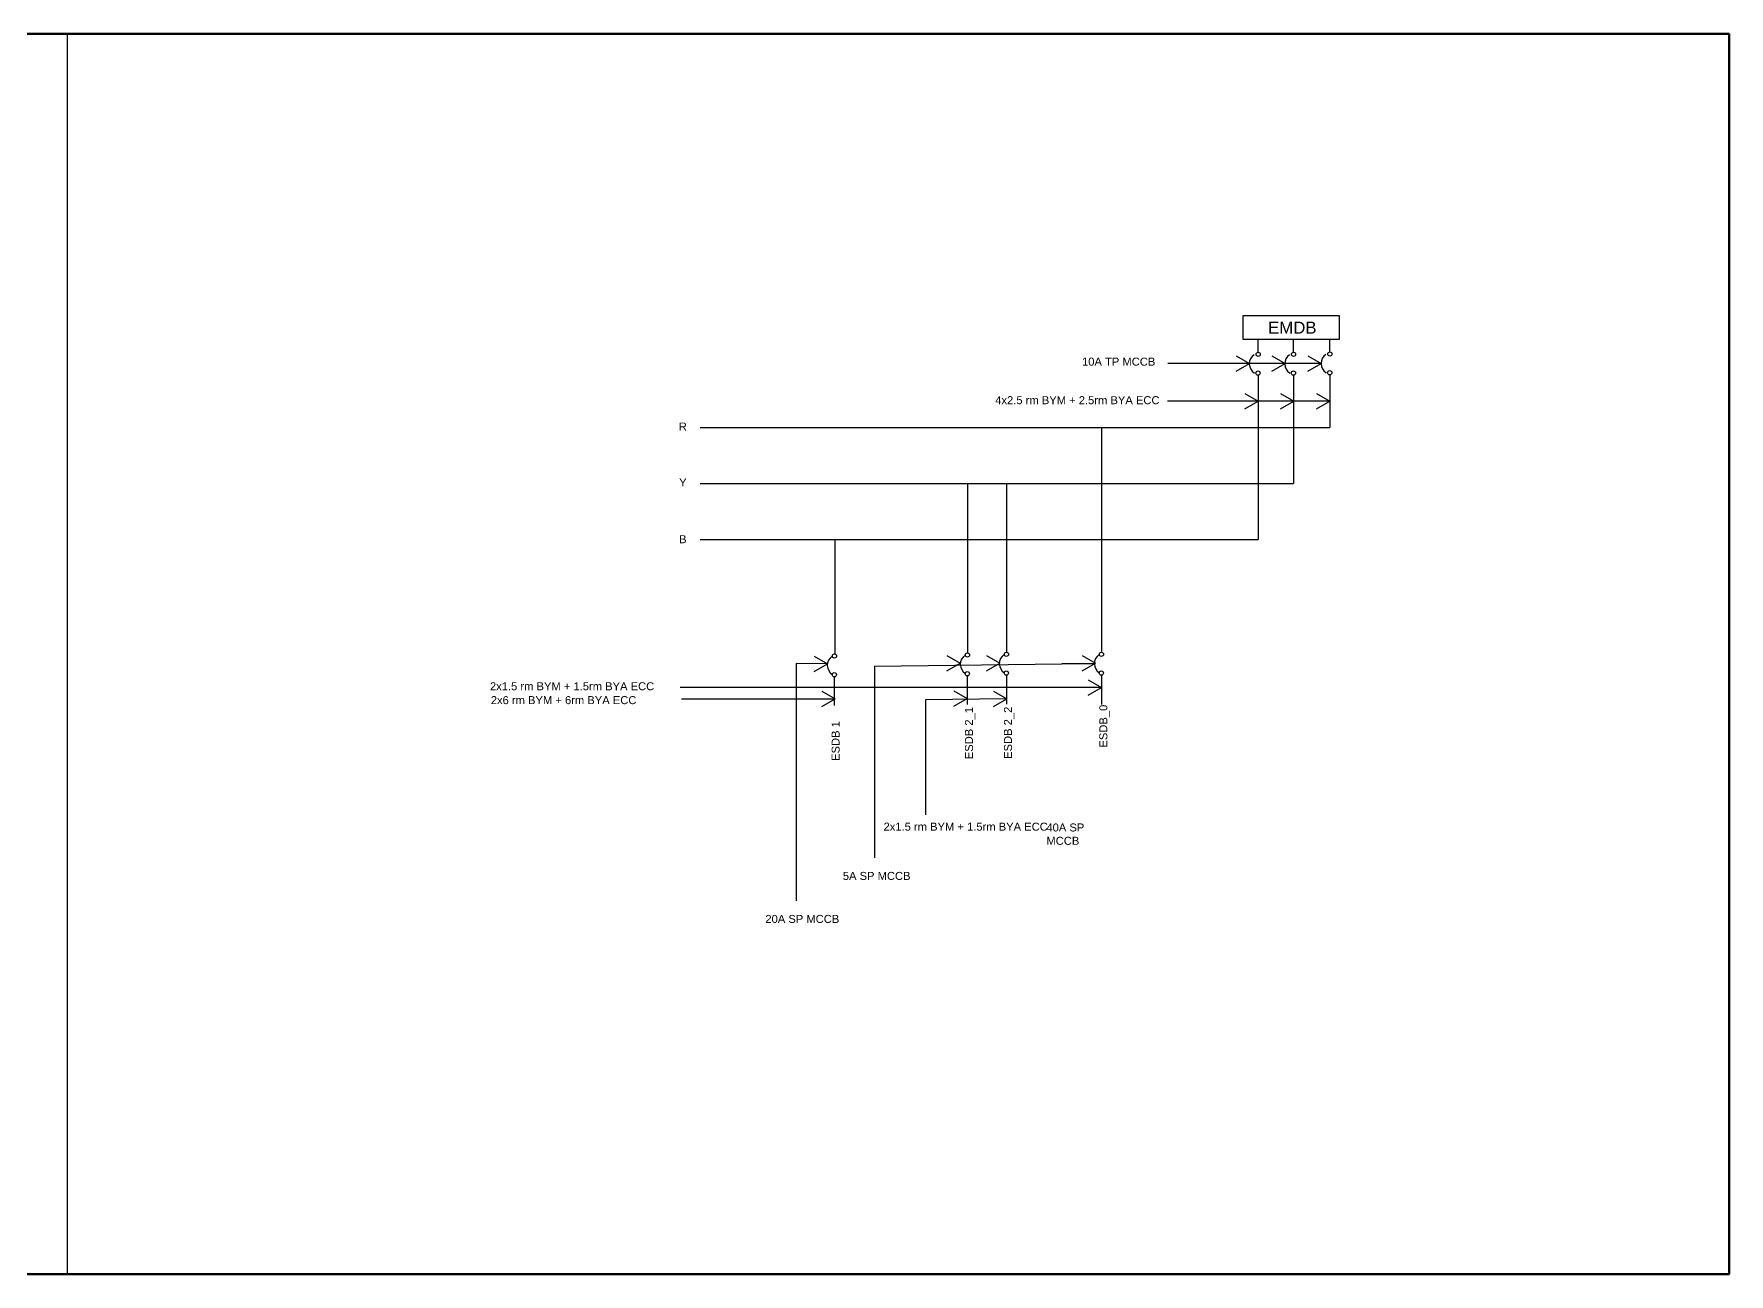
# Model space of a CAD drawing. Header units: inches. Extents: x -19236 to 2549, y 984 to 4513.
# Drawn here: x -6440 to -3897, y 2622 to 4482 of the extents above; entities that cross this region are included whole.
import ezdxf

# ---------------------------------------------------------------- set-up
doc = ezdxf.new("R2010")
doc.units = ezdxf.units.IN
doc.header["$LTSCALE"] = 20
doc.header["$MEASUREMENT"] = 0
doc.layers.add('Diagram', color=133, linetype='Continuous')
doc.layers.add('MDB EMDB', color=133, linetype='Continuous')
doc.styles.get("Standard").update_dxf_attribs({"font": 'arial.ttf'})

# ---------------------------------------------------------------- blocks, each defined once
blk = doc.blocks.new('CB1')
at = {"layer": 'MDB EMDB'}
for centre in [(3471.8, 400), (3471.6, 371.9)]:
    blk.add_circle(centre, 3.16, dxfattribs=at)
blk.add_arc((3474.6, 385.6), 16.1, 122.7454, 237.9625, dxfattribs=at)
blk = doc.blocks.new('CB2')
at = {"layer": 'MDB EMDB'}
for centre in [(3551.3, 399.5), (3551.1, 371.4)]:
    blk.add_circle(centre, 3.16, dxfattribs=at)
blk.add_arc((3556.7, 385.6), 16.1, 122.7454, 237.9625, dxfattribs=at)

msp = doc.modelspace()

# ---------------------------------------------------------------- linework, layer by layer
at = {"color": 5}
msp.add_line((-6389.75, 4482), (-6389.75, 2622), dxfattribs=at)
at = {"color": 5, "lineweight": 211}
msp.add_lwpolyline([(-8882.5, 4482), (-3897, 4482), (-3897, 2622), (-8882.5, 2622)], close=True, dxfattribs=at)
at = {"layer": 'Diagram'}
for p, q in [((-5178.7303, 3533.79013), (-4897.99597, 3537.49671)), ((-5239.05939, 3484.05707), (-5468.5, 3484.05707)), ((-5102.05797, 3483.433), (-5102.05797, 3310.76447))]:
    msp.add_line(p, q, dxfattribs=at)
at = {"layer": 'MDB EMDB'}
for p, q in [((-4625.95894, 4059.82362), (-4481.95894, 4059.82362)), ((-4625.95894, 4023.82362), (-4625.95894, 4059.82362)), ((-4481.95894, 4059.82362), (-4481.95894, 4023.82362)), ((-4481.95894, 4023.82362), (-4625.95894, 4023.82362)), ((-4603.31252, 4004.58609), (-4603.31252, 4023.82362)), ((-4550.2528, 4004.5861), (-4550.2528, 4023.82362)), ((-4495.7528, 4005.0861), (-4495.7528, 4023.82362)), ((-4636.49597, 3999.16853), (-4616.49597, 3987.66853)), ((-4582.99597, 3999.16853), (-4562.99597, 3987.66853)), ((-4528.99597, 3999.16853), (-4508.99597, 3987.66853)), ((-4509.02573, 3987.53706), (-4738.99597, 3987.53706)), ((-4636.49597, 3976.16853), (-4616.49597, 3987.66853)), ((-4603.5022, 3970.16853), (-4603.5022, 3723.66853)), ((-4582.99597, 3976.16853), (-4562.99597, 3987.66853)), ((-4550.44248, 3970.16854), (-4550.44248, 3807.66853)), ((-4528.99597, 3976.16853), (-4508.99597, 3987.66853)), ((-4495.94248, 3970.66854), (-4495.94248, 3891.66853)), ((-4623.49597, 3942.66853), (-4603.49597, 3931.16853)), ((-4569.99597, 3942.66853), (-4549.99597, 3931.16853)), ((-4515.99597, 3942.66853), (-4495.99597, 3931.16853)), ((-4495.94248, 3931.16854), (-4739.49597, 3931.16854)), ((-4623.49597, 3919.66853), (-4603.49597, 3931.16853)), ((-4569.99597, 3919.66853), (-4549.99597, 3931.16853)), ((-4515.99597, 3919.66853), (-4495.99597, 3931.16853)), ((-5440.49597, 3891.66853), (-4495.94248, 3891.66853)), ((-4838.49597, 3891.66853), (-4838.49597, 3555.66853)), ((-5440.49597, 3807.66853), (-4550.44248, 3807.66853)), ((-5039.49597, 3807.66853), (-5039.49597, 3553.66853)), ((-4980.99597, 3807.66853), (-4980.99597, 3554.66853)), ((-5440.49597, 3723.66853), (-4603.5022, 3723.66853)), ((-5238.49597, 3724.16854), (-5238.49597, 3552.16854)), ((-5249.49597, 3537.16854), (-5296.49597, 3537.59606)), ((-5296.49597, 3537.59606), (-5296.49597, 3182)), ((-5269.49597, 3548.66854), (-5249.49597, 3537.16854)), ((-5269.49597, 3525.66854), (-5249.49597, 3537.16854)), ((-5070.49597, 3549.66854), (-5050.49597, 3538.16854)), ((-5070.49597, 3526.66854), (-5050.49597, 3538.16854)), ((-5010.99597, 3549.66854), (-4990.99597, 3538.16854)), ((-5010.99597, 3526.66854), (-4990.99597, 3538.16854)), ((-4849.08514, 3537.49671), (-4897.99597, 3537.49671)), ((-4867.49597, 3549.66854), (-4847.49597, 3538.16854)), ((-4867.49597, 3526.66854), (-4847.49597, 3538.16854)), ((-5239.05939, 3517.66853), (-5239.05939, 3474.66853)), ((-5178.7303, 3533.79013), (-5178.7303, 3246.5)), ((-5039.99596, 3519.16854), (-5039.99596, 3476.16854)), ((-4980.99596, 3519.66854), (-4980.99596, 3476.66854)), ((-4858.49597, 3513.16854), (-4838.49597, 3501.66854)), ((-4838.49596, 3519.16854), (-4838.49596, 3476.16854)), ((-4838.49596, 3501.66853), (-5470.5, 3501.66853)), ((-5257.99597, 3496.16854), (-5237.99597, 3484.66854)), ((-5257.99597, 3473.16854), (-5237.99597, 3484.66854)), ((-4980.99596, 3484.66853), (-5102.05797, 3483.433)), ((-5059.99597, 3496.66854), (-5039.99597, 3485.16854)), ((-5059.99597, 3473.66854), (-5039.99597, 3485.16854)), ((-5000.49597, 3496.16854), (-4980.49597, 3484.66854)), ((-5000.49597, 3473.16854), (-4980.49597, 3484.66854)), ((-4858.49597, 3490.16854), (-4838.49597, 3501.66854))]:
    msp.add_line(p, q, dxfattribs=at)

# ---------------------------------------------------------------- block references
for name, p in [('CB1', (-8075.12694, 3601.44668)), ('CB1', (-8022.06722, 3601.44669)), ('CB1', (-7967.56722, 3601.94669)), ('CB2', (-8790.17273, 3149.4616)), ('CB2', (-8590.67273, 3150.9616)), ('CB2', (-8532.17273, 3151.9616)), ('CB2', (-8389.67273, 3151.9616))]:
    msp.add_blockref(name, p, dxfattribs=at)

# ---------------------------------------------------------------- texts
at = {"layer": 'Diagram', "color": 6, "attachment_point": 1}
for s, insert, char_height, width in [('EMDB', (-4588.43782, 4050.49089), 18, 82.6753051), ('10A TP MCCB', (-4867.50266, 3996.44363), 12, 136.2641372), ('40A SP \\PMCCB', (-4920.92603, 3297.82958), 12, 70.2453209), ('5A SP MCCB', (-5226.29154, 3225.17316), 12, 136.2641372), ('20A SP MCCB', (-5342.47617, 3160.66538), 12, 136.2641372)]:
    msp.add_mtext(s, dxfattribs=dict(at, insert=insert, char_height=char_height, width=width))
at = {"layer": 'Diagram', "color": 2, "char_height": 12, "attachment_point": 1}
for s, insert, width in [('{\\C6;4x2.5 rm BYM + 2.5rm BYA ECC}', (-4997.68891, 3938.67393), 255.3601119), ('R', (-5472.44003, 3899.19121), 260.4384146), ('Y', (-5471.79504, 3815.25086), 260.4384146), ('B', (-5471.88371, 3730.14492), 260.4384146), ('{\\C6;2x1.5 rm BYM + 1.5rm BYA ECC}', (-5755.58166, 3509.59693), 255.3601119), ('{\\C6;2x6 rm BYM + 6rm BYA ECC}', (-5754.35898, 3488.79309), 255.3601119), ('{\\C6;2x1.5 rm BYM + 1.5rm BYA ECC}', (-5165.27397, 3299.0286), 255.3601119)]:
    msp.add_mtext(s, dxfattribs=dict(at, insert=insert, width=width))
at = {"layer": 'Diagram', "color": 6, "char_height": 12, "width": 93.0425708, "attachment_point": 1, "rotation": 90}
for s, insert in [('ESDB 2_1', (-5043.13285, 3394.20012)), ('ESDB 2_2', (-4984.63285, 3394.70012)), ('ESDB_0', (-4841.6167, 3411.6427)), ('ESDB 1', (-5243.13285, 3391.70012))]:
    msp.add_mtext(s, dxfattribs=dict(at, insert=insert))

doc.saveas('drawing.dxf')
